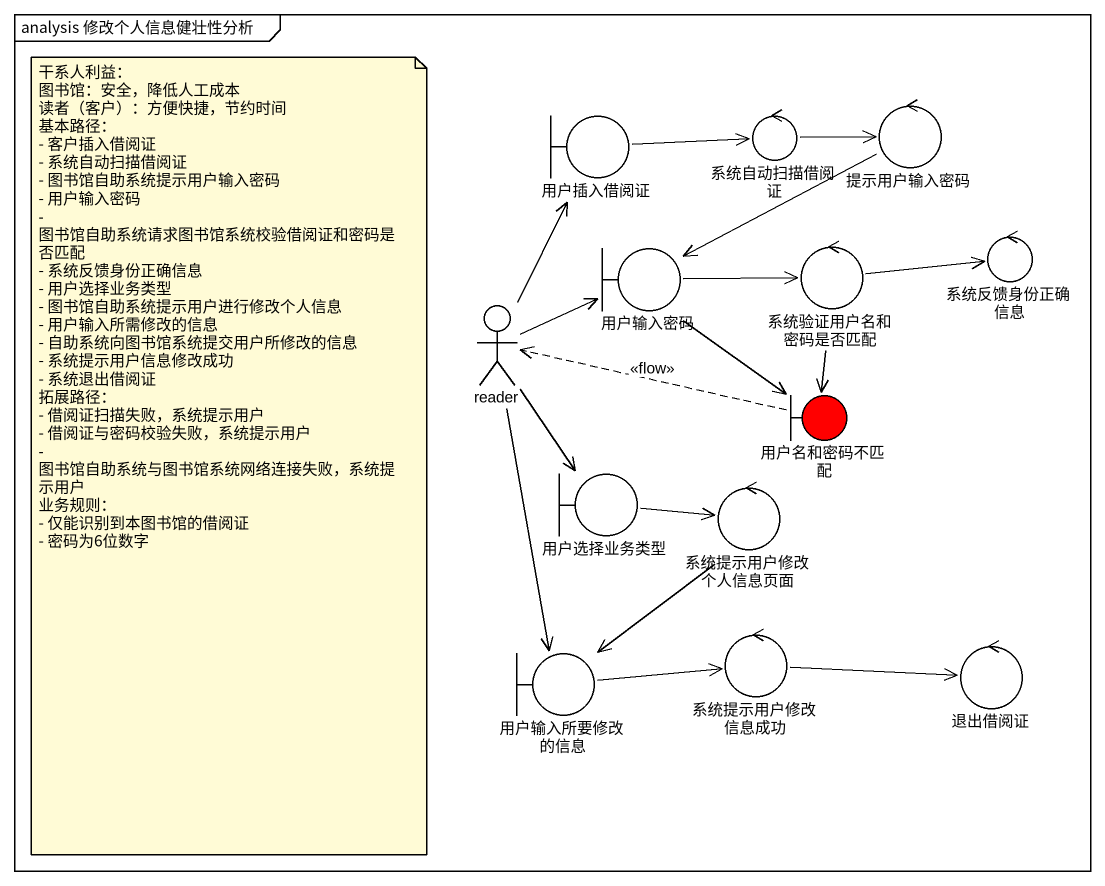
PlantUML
@startuml
mainframe analysis 修改个人信息健壮性分析
boundary 用户插入借阅证
control 系统自动扫描借阅证
control 提示用户输入密码
boundary 用户输入密码
control 系统验证用户名和密码是否匹配
control 系统反馈身份正确信息
actor reader
boundary 用户名和密码不匹配 #FF0000
boundary 用户选择业务类型
control 系统提示用户修改个人信息页面
boundary 用户输入所要修改的信息
control 系统提示用户修改信息成功
control 退出借阅证
用户插入借阅证 -right-> 系统自动扫描借阅证
系统自动扫描借阅证 -right-> 提示用户输入密码
提示用户输入密码 -left-> 用户输入密码
用户输入密码 -right-> 系统验证用户名和密码是否匹配
用户输入密码 --> 用户名和密码不匹配
系统验证用户名和密码是否匹配 -right-> 系统反馈身份正确信息
系统验证用户名和密码是否匹配 --> 用户名和密码不匹配
reader -up-> 用户插入借阅证
reader -right-> 用户输入密码
reader --> 用户选择业务类型
reader --> 用户输入所要修改的信息
用户名和密码不匹配 .left.> reader : <<flow>>
用户选择业务类型 -right-> 系统提示用户修改个人信息页面
系统提示用户修改个人信息页面 --> 用户输入所要修改的信息
用户输入所要修改的信息 -right-> 系统提示用户修改信息成功
系统提示用户修改信息成功 -right-> 退出借阅证
note as N1
  干系人利益：
  图书馆：安全，降低人工成本
  读者（客户）：方便快捷，节约时间
  基本路径：
  - 客户插入借阅证
  - 系统自动扫描借阅证
  - 图书馆自助系统提示用户输入密码
  - 用户输入密码
  - 图书馆自助系统请求图书馆系统校验借阅证和密码是否匹配
  - 系统反馈身份正确信息
  - 用户选择业务类型
  - 图书馆自助系统提示用户进行修改个人信息
  - 用户输入所需修改的信息
  - 自助系统向图书馆系统提交用户所修改的信息
  - 系统提示用户信息修改成功
  - 系统退出借阅证
  拓展路径：
  - 借阅证扫描失败，系统提示用户
  - 借阅证与密码校验失败，系统提示用户
  - 图书馆自助系统与图书馆系统网络连接失败，系统提示用户
  业务规则：
  - 仅能识别到本图书馆的借阅证
  - 密码为6位数字
end note
@enduml
